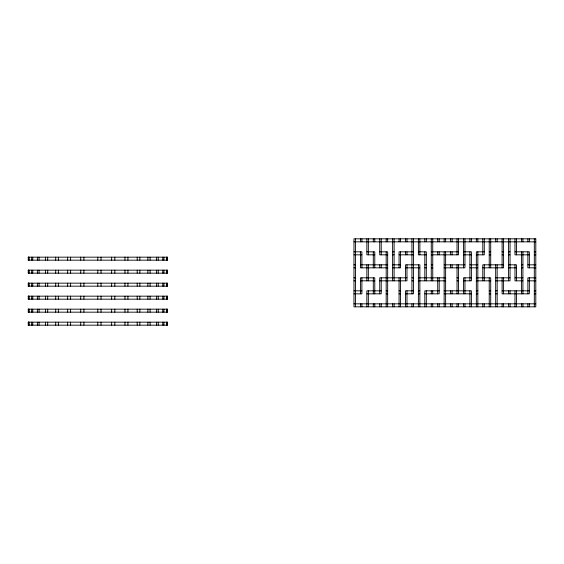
<?xml version="1.0" encoding="UTF-8"?>
<svg xmlns="http://www.w3.org/2000/svg" width="564" height="564" viewBox="0 0 564 564"><rect width="100%" height="100%" fill="white"/><g stroke="black" fill="none" stroke-linecap="round" stroke-linejoin="round"><path stroke-width="0.85" d="M353.973 241.836L535.8 241.836M353.973 251.833L361.898 251.833L361.898 267.837M366.854 251.833L374.785 251.833L374.785 267.837M379.734 251.833L387.665 251.833L387.665 306.83M392.622 251.833L394.102 251.833M413.426 251.833L399.058 251.833L399.058 267.837M418.382 251.833L426.306 251.833L426.306 280.837M431.263 251.833L458.511 251.833M463.467 251.833L471.391 251.833L471.391 280.837L463.467 280.837M484.272 251.833L476.347 251.833L476.347 306.83M489.228 251.833L490.715 251.833M502.108 251.833L503.596 251.833M508.552 251.833L510.039 251.833M514.988 251.833L529.356 251.833L529.356 267.837M534.312 251.833L535.8 251.833M353.973 254.836L361.898 254.836M374.785 254.836L366.854 254.836L366.854 238.833M387.665 254.836L379.734 254.836L379.734 238.833M392.622 254.836L394.102 254.836M399.058 254.836L413.426 254.836M426.306 254.836L418.382 254.836L418.382 238.833M431.263 254.836L458.511 254.836L458.511 238.833M463.467 254.836L471.391 254.836M476.347 254.836L484.272 254.836L484.272 238.833M489.228 254.836L490.715 254.836M502.108 254.836L503.596 254.836M508.552 254.836L510.039 254.836M529.356 254.836L514.988 254.836L514.988 238.833M534.312 254.836L535.8 254.836M28.2 257.17L167.395 257.17M28.2 260.166L167.395 260.166M353.973 264.833L355.461 264.833M360.417 264.833L387.665 264.833M392.622 264.833L400.546 264.833M424.819 264.833L426.306 264.833M431.263 264.833L432.75 264.833M444.143 264.833L464.955 264.833M469.904 264.833L477.835 264.833M503.596 264.833L482.791 264.833L482.791 280.837M508.552 264.833L516.476 264.833L516.476 280.837M521.432 264.833L522.92 264.833M527.876 264.833L535.8 264.833M353.973 267.837L355.461 267.837M387.665 267.837L360.417 267.837L360.417 251.833M392.622 267.837L400.546 267.837L400.546 251.833M405.502 267.837L419.87 267.837M424.819 267.837L426.306 267.837M431.263 267.837L432.75 267.837M444.143 267.837L464.955 267.837L464.955 238.833M469.904 267.837L477.835 267.837M482.791 267.837L503.596 267.837L503.596 238.833M508.552 267.837L516.476 267.837M521.432 267.837L522.92 267.837M535.8 267.837L527.876 267.837L527.876 251.833M28.2 270.163L167.395 270.163M28.2 273.166L167.395 273.166M353.973 277.833L355.461 277.833M406.982 277.833L379.734 277.833L379.734 293.837M411.939 277.833L413.426 277.833M418.382 277.833L445.63 277.833M457.023 277.833L458.511 277.833M471.391 277.833L463.467 277.833L463.467 293.837M476.347 277.833L490.715 277.833L490.715 306.83M495.671 277.833L510.039 277.833M514.988 277.833L522.92 277.833M535.8 277.833L527.876 277.833L527.876 293.837M353.973 280.837L355.461 280.837M360.417 280.837L374.785 280.837M379.734 280.837L406.982 280.837L406.982 264.833M411.939 280.837L413.426 280.837M418.382 280.837L445.63 280.837M457.023 280.837L458.511 280.837M476.347 280.837L490.715 280.837M495.671 280.837L510.039 280.837L510.039 238.833M522.92 280.837L514.988 280.837L514.988 264.833M527.876 280.837L535.8 280.837M28.2 283.163L167.395 283.163M28.2 286.167L167.395 286.167M353.973 290.834L361.898 290.834M381.222 290.834L366.854 290.834L366.854 306.83M386.178 290.834L387.665 290.834M399.058 290.834L400.546 290.834M413.426 290.834L405.502 290.834L405.502 306.83M418.382 290.834L419.87 290.834M439.187 290.834L424.819 290.834L424.819 306.83M444.143 290.834L471.391 290.834L471.391 306.83M476.347 290.834L477.835 290.834M489.228 290.834L490.715 290.834M495.671 290.834L497.159 290.834M502.108 290.834L529.356 290.834M534.312 290.834L535.8 290.834M353.973 293.837L361.898 293.837L361.898 277.833M366.854 293.837L381.222 293.837L381.222 277.833M386.178 293.837L387.665 293.837M399.058 293.837L400.546 293.837M405.502 293.837L413.426 293.837L413.426 238.833M418.382 293.837L419.87 293.837M424.819 293.837L439.187 293.837L439.187 277.833M444.143 293.837L471.391 293.837M476.347 293.837L477.835 293.837M489.228 293.837L490.715 293.837M495.671 293.837L497.159 293.837M534.312 293.837L535.8 293.837M28.2 296.163L167.395 296.163M28.2 299.167L167.395 299.167M353.973 303.834L535.8 303.834M28.2 309.164L167.395 309.164M28.2 312.167L167.395 312.167M28.2 322.164L167.395 322.164M28.2 325.167L167.395 325.167M534.312 238.833L534.312 306.83M529.356 238.833L529.356 241.836M529.356 277.833L529.356 293.837L502.108 293.837L502.108 277.833M529.356 303.834L529.356 306.83M527.876 238.833L527.876 241.836M527.876 303.834L527.876 306.83M522.92 238.833L522.92 241.836M522.92 251.833L522.92 293.837M522.92 303.834L522.92 306.83M521.432 238.833L521.432 241.836M521.432 251.833L521.432 293.837M521.432 303.834L521.432 306.83M516.476 238.833L516.476 254.836M516.476 290.834L516.476 306.83M514.988 290.834L514.988 306.83M510.039 290.834L510.039 293.837M510.039 303.834L510.039 306.83M508.552 238.833L508.552 280.837M508.552 290.834L508.552 293.837M508.552 303.834L508.552 306.83M503.596 277.833L503.596 293.837M503.596 303.834L503.596 306.83M502.108 238.833L502.108 267.837M502.108 303.834L502.108 306.83M497.159 238.833L497.159 241.836M497.159 264.833L497.159 306.83M495.671 238.833L495.671 241.836M495.671 264.833L495.671 306.83M490.715 238.833L490.715 267.837M489.228 238.833L489.228 267.837M489.228 277.833L489.228 306.83M484.272 264.833L484.272 280.837M484.272 303.834L484.272 306.83M482.791 238.833L482.791 254.836M482.791 303.834L482.791 306.83M477.835 238.833L477.835 241.836M477.835 251.833L477.835 306.83M476.347 238.833L476.347 241.836M471.391 238.833L471.391 241.836M469.904 238.833L469.904 241.836M469.904 251.833L469.904 280.837M469.904 290.834L469.904 306.83M464.955 277.833L464.955 293.837M464.955 303.834L464.955 306.83M463.467 238.833L463.467 267.837M463.467 303.834L463.467 306.83M458.511 264.833L458.511 293.837M458.511 303.834L458.511 306.83M457.023 238.833L457.023 254.836M457.023 264.833L457.023 293.837M457.023 303.834L457.023 306.83M452.074 238.833L452.074 241.836M452.074 251.833L452.074 254.836M452.074 264.833L452.074 267.837M452.074 290.834L452.074 293.837M452.074 303.834L452.074 306.83M450.587 238.833L450.587 241.836M450.587 251.833L450.587 254.836M450.587 264.833L450.587 267.837M450.587 290.834L450.587 293.837M450.587 303.834L450.587 306.83M445.63 238.833L445.63 241.836M445.63 251.833L445.63 306.83M444.143 238.833L444.143 241.836M444.143 251.833L444.143 306.83M439.187 238.833L439.187 241.836M439.187 251.833L439.187 254.836M439.187 303.834L439.187 306.83M437.706 238.833L437.706 241.836M437.706 251.833L437.706 254.836M437.706 277.833L437.706 293.837M437.706 303.834L437.706 306.83M432.75 238.833L432.75 280.837M432.75 290.834L432.75 293.837M432.75 303.834L432.75 306.83M431.263 238.833L431.263 280.837M431.263 290.834L431.263 293.837M431.263 303.834L431.263 306.83M426.306 238.833L426.306 241.836M426.306 290.834L426.306 306.83M424.819 238.833L424.819 241.836M424.819 251.833L424.819 280.837M419.87 238.833L419.87 254.836M419.87 306.83L419.87 264.833L405.502 264.833L405.502 280.837M418.382 264.833L418.382 306.83M413.426 303.834L413.426 306.83M411.939 238.833L411.939 293.837M411.939 303.834L411.939 306.83M406.982 238.833L406.982 241.836M406.982 251.833L406.982 254.836M406.982 290.834L406.982 306.83M405.502 238.833L405.502 241.836M405.502 251.833L405.502 254.836M400.546 238.833L400.546 241.836M400.546 277.833L400.546 306.83M399.058 238.833L399.058 241.836M399.058 277.833L399.058 306.83M394.102 238.833L394.102 280.837M394.102 303.834L394.102 306.83M392.622 238.833L392.622 280.837M392.622 303.834L392.622 306.83M387.665 238.833L387.665 241.836M386.178 238.833L386.178 241.836M386.178 251.833L386.178 306.83M381.222 238.833L381.222 254.836M381.222 264.833L381.222 267.837M381.222 303.834L381.222 306.83M379.734 264.833L379.734 267.837M379.734 303.834L379.734 306.83M374.785 238.833L374.785 241.836M374.785 293.837L374.785 277.833L360.417 277.833L360.417 293.837M374.785 303.834L374.785 306.83M373.297 238.833L373.297 241.836M373.297 251.833L373.297 267.837M373.297 277.833L373.297 293.837M373.297 303.834L373.297 306.83M368.341 238.833L368.341 254.836M368.341 264.833L368.341 280.837M368.341 290.834L368.341 306.83M366.854 264.833L366.854 280.837M361.898 238.833L361.898 241.836M361.898 303.834L361.898 306.83M360.417 238.833L360.417 241.836M360.417 303.834L360.417 306.83M355.461 238.833L355.461 306.83M167.346 257.17L167.346 260.166M167.346 270.163L167.346 273.166M167.346 283.163L167.346 286.167M167.346 296.163L167.346 299.167M167.346 309.164L167.346 312.167M167.346 322.164L167.346 325.167M166.923 257.17L166.923 260.166M166.923 270.163L166.923 273.166M166.923 283.163L166.923 286.167M166.923 296.163L166.923 299.167M166.923 309.164L166.923 312.167M166.923 322.164L166.923 325.167M166.472 257.17L166.472 260.166M166.472 270.163L166.472 273.166M166.472 283.163L166.472 286.167M166.472 296.163L166.472 299.167M166.472 309.164L166.472 312.167M166.472 322.164L166.472 325.167M163.912 257.17L163.912 260.166M163.912 270.163L163.912 273.166M163.912 283.163L163.912 286.167M163.912 296.163L163.912 299.167M163.912 309.164L163.912 312.167M163.912 322.164L163.912 325.167M162.799 257.17L162.799 260.166M162.799 270.163L162.799 273.166M162.799 283.163L162.799 286.167M162.799 296.163L162.799 299.167M162.799 309.164L162.799 312.167M162.799 322.164L162.799 325.167M158.209 257.17L158.209 260.166M158.209 270.163L158.209 273.166M158.209 283.163L158.209 286.167M158.209 296.163L158.209 299.167M158.209 309.164L158.209 312.167M158.209 322.164L158.209 325.167M156.531 257.17L156.531 260.166M156.531 270.163L156.531 273.166M156.531 283.163L156.531 286.167M156.531 296.163L156.531 299.167M156.531 309.164L156.531 312.167M156.531 322.164L156.531 325.167M150.052 257.17L150.109 260.166M150.052 270.163L150.109 273.166M150.109 283.163L150.052 286.167M150.109 296.163L150.052 299.167M150.109 309.164L150.052 312.167M150.052 322.164L150.109 325.167M147.874 257.17L147.874 260.166M147.874 270.163L147.874 273.166M147.874 283.163L147.874 286.167M147.874 296.163L147.874 299.167M147.874 309.164L147.874 312.167M147.874 322.164L147.874 325.167M139.851 257.17L139.851 260.166M139.851 270.163L139.851 273.166M139.851 283.163L139.851 286.167M139.851 296.163L139.851 299.167M139.851 309.164L139.851 312.167M139.851 322.164L139.851 325.167M137.214 257.17L137.214 260.166M137.214 270.163L137.214 273.166M137.214 283.163L137.214 286.167M137.214 296.163L137.214 299.167M137.214 309.164L137.214 312.167M137.214 322.164L137.214 325.167M127.922 257.17L127.922 260.166M127.922 270.163L127.922 273.166M127.922 283.163L127.922 286.167M127.922 296.163L127.922 299.167M127.922 309.164L127.922 312.167M127.922 322.164L127.922 325.167M124.968 257.17L124.968 260.166M124.968 270.163L124.968 273.166M124.968 283.163L124.968 286.167M124.968 296.163L124.968 299.167M124.968 309.164L124.968 312.167M124.968 322.164L124.968 325.167M114.83 257.17L114.83 260.166M114.83 270.163L114.83 273.166M114.83 283.163L114.83 286.167M114.83 296.163L114.83 299.167M114.83 309.164L114.83 312.167M114.83 322.164L114.83 325.167M111.644 257.17L111.644 260.166M111.644 270.163L111.644 273.166M111.644 283.163L111.644 286.167M111.644 296.163L111.644 299.167M111.644 309.164L111.644 312.167M111.644 322.164L111.644 325.167M101.019 257.17L101.019 260.166M101.019 270.163L101.019 273.166M101.019 283.163L101.019 286.167M101.019 296.163L101.019 299.167M101.019 309.164L101.019 312.167M101.019 322.164L101.019 325.167M97.805 257.17L97.805 260.166M97.805 270.163L97.805 273.166M97.805 283.163L97.805 286.167M97.805 296.163L97.805 299.167M97.805 309.164L97.805 312.167M97.805 322.164L97.805 325.167M83.909 257.17L83.909 260.166M83.909 270.163L83.909 273.166M83.909 283.163L83.909 286.167M83.909 296.163L83.909 299.167M83.909 309.164L83.909 312.167M83.909 322.164L83.909 325.167M80.744 257.17L80.744 260.166M80.744 270.163L80.744 273.166M80.744 283.163L80.744 286.167M80.744 296.163L80.744 299.167M80.744 309.164L80.744 312.167M80.744 322.164L80.744 325.167M70.606 257.17L70.606 260.166M70.606 270.163L70.606 273.166M70.606 283.163L70.606 286.167M70.606 296.163L70.606 299.167M70.606 309.164L70.606 312.167M70.606 322.164L70.606 325.167M67.673 257.17L67.673 260.166M67.673 270.163L67.673 273.166M67.673 283.163L67.673 286.167M67.673 296.163L67.673 299.167M67.673 309.164L67.673 312.167M67.673 322.164L67.673 325.167M58.36 257.17L58.36 260.166M58.36 270.163L58.36 273.166M58.36 283.163L58.36 286.167M58.36 296.163L58.36 299.167M58.36 309.164L58.36 312.167M58.36 322.164L58.36 325.167M55.716 257.17L55.716 260.166M55.716 270.163L55.716 273.166M55.716 283.163L55.716 286.167M55.716 296.163L55.716 299.167M55.716 309.164L55.716 312.167M55.716 322.164L55.716 325.167M47.707 257.17L47.707 260.166M47.707 270.163L47.707 273.166M47.707 283.163L47.707 286.167M47.707 296.163L47.707 299.167M47.707 309.164L47.707 312.167M47.707 322.164L47.707 325.167M45.487 257.17L45.487 260.166M45.487 270.163L45.487 273.166M45.487 283.163L45.487 286.167M45.487 296.163L45.487 299.167M45.487 309.164L45.487 312.167M45.487 322.164L45.487 325.167M39.057 257.17L39.057 260.166M39.057 270.163L39.057 273.166M39.057 283.163L39.057 286.167M39.057 296.163L39.057 299.167M39.057 309.164L39.057 312.167M39.057 322.164L39.057 325.167M37.372 257.17L37.372 260.166M37.372 270.163L37.372 273.166M37.372 283.163L37.372 286.167M37.372 296.163L37.372 299.167M37.372 309.164L37.372 312.167M37.372 322.164L37.372 325.167M32.768 257.17L32.768 260.166M32.768 270.163L32.768 273.166M32.768 283.163L32.768 286.167M32.768 296.163L32.768 299.167M32.768 309.164L32.768 312.167M32.768 322.164L32.768 325.167M31.676 257.17L31.676 260.166M31.676 270.163L31.676 273.166M31.676 283.163L31.676 286.167M31.676 296.163L31.676 299.167M31.676 309.164L31.676 312.167M31.676 322.164L31.676 325.167M29.124 257.17L29.124 260.166M29.124 270.163L29.124 273.166M29.124 283.163L29.124 286.167M29.124 296.163L29.124 299.167M29.124 309.164L29.124 312.167M29.124 322.164L29.124 325.167M28.665 257.17L28.665 260.166M28.665 270.163L28.665 273.166M28.665 283.163L28.665 286.167M28.665 296.163L28.665 299.167M28.665 309.164L28.665 312.167M28.665 322.164L28.665 325.167M28.454 257.17L28.454 260.166M28.454 270.163L28.454 273.166M28.454 283.163L28.454 286.167M28.454 296.163L28.454 299.167M28.454 309.164L28.454 312.167M28.454 322.164L28.454 325.167M28.256 257.17L28.256 260.166M28.256 270.163L28.256 273.166M28.256 283.163L28.256 286.167M28.256 296.163L28.256 299.167M28.256 309.164L28.256 312.167M28.256 322.164L28.256 325.167M535.8 238.833L353.973 238.833L353.973 306.83L535.8 306.83L535.8 238.833"/></g></svg>
